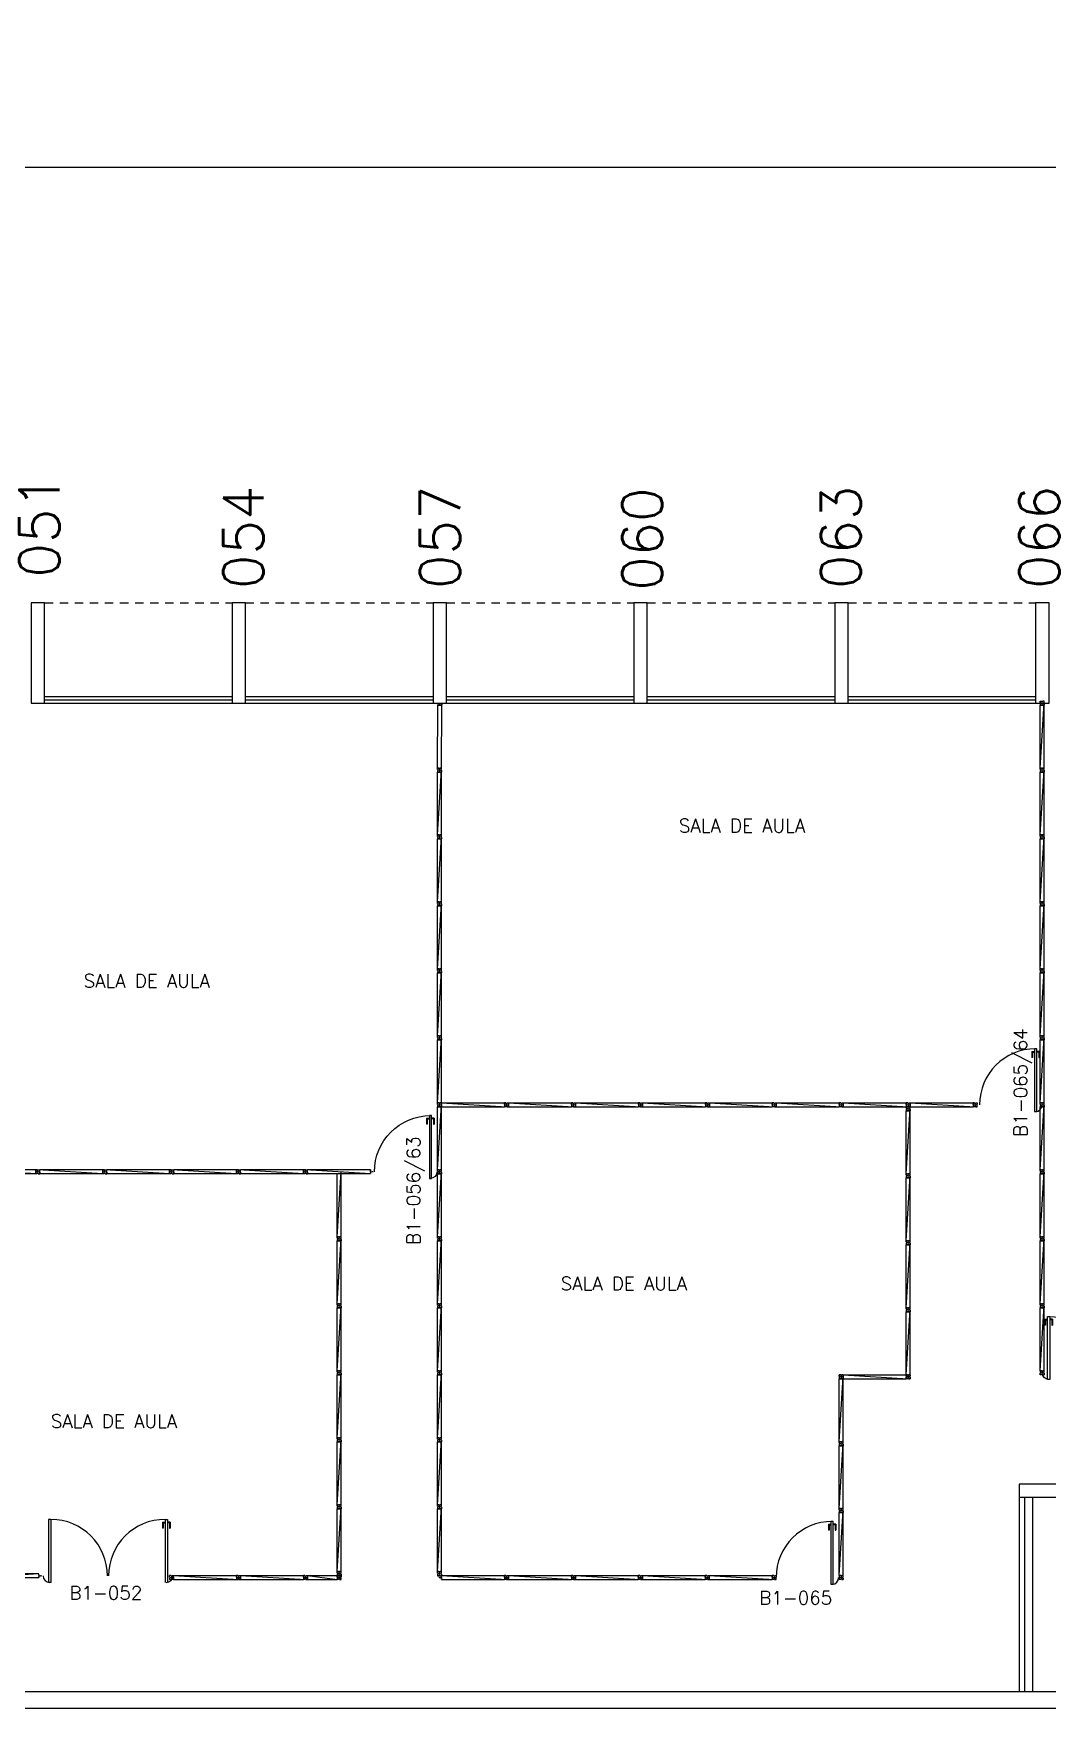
# Model space of a CAD drawing. Header units: millimetres. Extents: x 2641 to 2879, y 1208 to 1302.
# Drawn here: x 2704.96 to 2720.11, y 1276.88 to 1301.9 of the extents above; entities that cross this region are included whole.
import ezdxf
from ezdxf.enums import TextEntityAlignment as Align

# ---------------------------------------------------------------- set-up
doc = ezdxf.new("R2010")
doc.units = ezdxf.units.MM
doc.linetypes.add('HIDDEN2', pattern=[0.1875, 0.125, -0.0625])
doc.layers.add('3', color=1, linetype='Continuous', lineweight=25)
for name, color, linetype in [('AREA', 2, 'Continuous'), ('BANC', 2, 'Continuous'), ('DIV', 2, 'Continuous'), ('ESC', 1, 'Continuous'), ('ESQ', 1, 'Continuous'), ('ESTR', 3, 'Continuous'), ('NOPILAR1', 2, 'Continuous'), ('PORTA', 2, 'Continuous'), ('PROJ', 1, 'HIDDEN2'), ('TEXTO-ENDEREÇO', 2, 'Continuous'), ('TEXTOCENTROCUSTO', 2, 'Continuous')]:
    doc.layers.add(name, color=color, linetype=linetype)
doc.styles.add('1', font='romans.shx')
doc.styles.add('NOPILAR', font='simplex.shx', dxfattribs={"height": 0.6})
doc.styles.add('UNB-100', font='simplex.shx', dxfattribs={"height": 0.2})
doc.styles.add('UNB-100-1', font='simplex.shx', dxfattribs={"height": 0.2})
doc.dimstyles.new('1-600', dxfattribs={"dimtxt": 1.1, "dimasz": 2.5, "dimexe": 2, "dimexo": 4, "dimgap": 0.2, "dimtad": 1, "dimdec": 0, "dimzin": 4, "dimdsep": 46, "dimlunit": 6, "dimtxsty": '1', "dimblk1": 'NONE', "dimblk2": 'NONE', "dimsah": 1, "dimcen": 0, "dimclrd": 2, "dimclre": 2, "dimclrt": 2, "dimadec": 0, "dimazin": 0, "dimtfac": 1, "dimtdec": 0, "dimtmove": 2, "dimatfit": 3, "dimldrblk": 'NONE', "dimfxl": 1, "dimtolj": 1, "dimtzin": 0, "dimarcsym": 0})

# ---------------------------------------------------------------- blocks, each defined once
blk = doc.blocks.new('DIVMT-SLS')
for p, q in [((-0.03, 0.03), (-0.03, 0.006)), ((-0.008, 0.03), (-0.03, 0.03)), ((-0.0185, 0.006), (-0.03, 0.006)), ((-0.0185, -0.006), (-0.0185, 0.006)), ((-0.008, 0.03), (-0.008, 0.02)), ((-0.008, 0.02), (0.008, 0.02)), ((-0.0051, 0), (0.0051, 0)), ((0.0051, 0), (-0.0051, 0)), ((-0.0051, 0), (0.0051, 0)), ((0.97, -0.03), (0, 0.03)), ((0, -0.0051), (0, 0.0051)), ((0, 0.0051), (0, -0.0051)), ((0.008, 0.03), (0.008, 0.02)), ((0.008, 0.03), (0.03, 0.03)), ((0.0205, 0.006), (0.03, 0.006)), ((0.0205, -0.006), (0.0205, 0.006)), ((0.0205, 0.006), (0.0205, -0.006)), ((0.0205, 0.006), (0.03, 0.006)), ((0.97, 0.03), (0.03, 0.03)), ((0.03, 0.006), (0.03, 0.03)), ((0.03, -0.03), (0.03, 0.03)), ((0.03, -0.005), (0.03, 0.005)), ((0.97, 0.03), (0.97, 0.009)), ((0.97, 0.009), (0.97, 0.027)), ((0.9795, 0.006), (0.97, 0.006)), ((0.97, -0.005), (0.97, 0.005)), ((0.9795, 0.006), (0.9795, -0.006)), ((1.0051, 0), (0.9949, 0)), ((1, 0.0051), (1, -0.0051)), ((-0.0185, -0.006), (-0.03, -0.006)), ((-0.03, -0.03), (-0.03, -0.006)), ((-0.008, -0.03), (-0.03, -0.03)), ((-0.008, -0.03), (-0.008, -0.02)), ((-0.008, -0.02), (0.008, -0.02)), ((0.008, -0.03), (0.008, -0.02)), ((0.008, -0.03), (0.03, -0.03)), ((0.0205, -0.006), (0.03, -0.006)), ((0.0205, -0.006), (0.03, -0.006)), ((0.03, -0.006), (0.03, -0.03)), ((0.97, -0.03), (0.03, -0.03)), ((0.9795, -0.006), (0.97, -0.006)), ((0.97, -0.009), (0.97, -0.027))]:
    blk.add_line(p, q)
blk = doc.blocks.new('PILAR-SLS')
blk.add_lwpolyline([(0, -1.5), (0.2, -1.5), (0.2, 0), (0, 0)], close=True)
blk = doc.blocks.new('*D54')
at = {"layer": 'DEFPOINTS', "color": 0, "transparency": 16777216}
for p in [(2653.93, 1299.895), (2653.93, 1293.396), (2876.13, 1293.396)]:
    blk.add_point(p, dxfattribs=at)
at = {"layer": 'TEXTOCENTROCUSTO', "color": 2, "lineweight": -2, "transparency": 16777216}
for p, q in [((2653.93, 1297.396), (2653.93, 1301.895)), ((2876.13, 1297.396), (2876.13, 1301.895)), ((2876.13, 1299.895), (2653.93, 1299.895))]:
    blk.add_line(p, q, dxfattribs=at)
at = {"layer": 'TEXTOCENTROCUSTO', "color": 2, "transparency": 16777216, "insert": (2765.03, 1300.645), "char_height": 1.1, "attachment_point": 5, "rotation": 0, "style": '1'}
blk.add_mtext('\\A1;PRC', dxfattribs=at)
blk = doc.blocks.new('_NONE')
at = {"color": 0, "linetype": 'ByBlock'}
blk.add_circle((0, 0), 0.25, dxfattribs=at)
blk = doc.blocks.new('PDVDP-SLS')
for p, q in [((0.112, 0.84), (0.112, -0.1)), ((0.147, 0.84), (0.112, 0.84)), ((0.147, 0.84), (0.147, -0.1)), ((1.853, 0.84), (1.888, 0.84)), ((1.853, 0.84), (1.853, -0.1)), ((1.888, 0.84), (1.888, -0.1)), ((0.009, 0), (-0.009, 0)), ((0, -0.012), (0, 0.01)), ((0.147, -0.1), (0.112, -0.1))]:
    blk.add_line(p, q)
for centre, radius, start, end in [((0.148, -0.002), 0.843, 0, 90), ((1.853, -0.002), 0.843, 90, 180), ((0.131, 0), 0.101, 180, 270), ((1.87, 0), 0.101, 270, 0)]:
    blk.add_arc(centre, radius, start, end)
blk = doc.blocks.new('A$C05182219')
at = {"layer": 'DIV'}
for p, q in [((0, 0.038), (0, 0.06)), ((0.024, 0.06), (0, 0.06)), ((0, 0.038), (0.01, 0.038)), ((0, 0.022), (0, 0)), ((0, 0.022), (0.01, 0.022)), ((0, 0), (0.024, 0)), ((0.01, 0.022), (0.01, 0.038)), ((0.024, 0.051), (0.024, 0.06)), ((0.024, 0.051), (0.024, 0.06)), ((0.024, 0.051), (0.036, 0.051)), ((0.036, 0.051), (0.024, 0.051)), ((0.036, 0.012), (0.024, 0.012)), ((0.024, 0.012), (0.024, 0)), ((0.025, 0.03), (0.035, 0.03)), ((0.035, 0.03), (0.025, 0.03)), ((0.03, 0.025), (0.03, 0.035)), ((0.03, 0.035), (0.03, 0.025)), ((0.03, 0.025), (0.03, 0.035)), ((0.036, 0.051), (0.036, 0.06)), ((0.036, 0.051), (0.036, 0.06)), ((0.036, 0.06), (0.06, 0.06)), ((0.036, 0.012), (0.036, 0)), ((0.06, 0), (0.036, 0)), ((0.05, 0.022), (0.05, 0.038)), ((0.06, 0.038), (0.05, 0.038)), ((0.06, 0.022), (0.05, 0.022)), ((0.06, 0.038), (0.06, 0.06)), ((0.06, 0.022), (0.06, 0))]:
    blk.add_line(p, q, dxfattribs=at)
blk = doc.blocks.new('DIVINI-SLS')
for p, q in [((-0.005, 0), (0.005, 0)), ((0.008, 0.02), (0, 0.02)), ((0, 0.001), (0, 0.02)), ((0, -0.005), (0, 0.005)), ((0, -0.02), (0, 0.001)), ((0.008, 0.03), (0.03, 0.03)), ((0.008, 0.03), (0.008, 0.02)), ((0.02, 0.006), (0.03, 0.006)), ((0.02, 0.006), (0.02, -0.006)), ((0.02, -0.004), (0.02, 0.004)), ((0.023, 0.006), (0.027, 0.006)), ((0.97, 0.03), (0.03, 0.03)), ((0.03, -0.03), (0.03, 0.03)), ((0.03, 0.009), (0.03, 0.027)), ((0.03, -0.005), (0.03, 0.005)), ((0.97, 0.03), (0.97, 0.009)), ((0.97, -0.03), (0.97, 0.03)), ((0.97, 0.009), (0.97, 0.027)), ((0.98, 0.006), (0.97, 0.006)), ((0.97, -0.005), (0.97, 0.005)), ((0.98, 0.006), (0.98, -0.006)), ((0.99, 0), (1.008, 0)), ((0.999, 0.006), (0.999, -0.006)), ((0, -0.02), (0.008, -0.02)), ((0.008, -0.03), (0.008, -0.02)), ((0.008, -0.03), (0.03, -0.03)), ((0.02, -0.006), (0.03, -0.006)), ((0.023, -0.006), (0.027, -0.006)), ((0.03, -0.009), (0.03, -0.027)), ((0.97, -0.03), (0.03, -0.03)), ((0.98, -0.006), (0.97, -0.006)), ((0.97, -0.009), (0.97, -0.027))]:
    blk.add_line(p, q)
blk = doc.blocks.new('ESCBSL-SLS')
for p, q in [((0.005, 3.105), (4.007, 3.105)), ((0.005, 3.105), (0.005, 2.905)), ((4.007, 3.105), (4.007, 0.005)), ((0.005, 2.905), (4.007, 2.905)), ((0.254, 1.755), (0.254, 2.905)), ((0.504, 1.755), (0.504, 2.905)), ((0.754, 1.755), (0.754, 2.905)), ((1.004, 1.755), (1.004, 2.905)), ((1.254, 1.755), (1.254, 2.905)), ((1.504, 1.755), (1.504, 2.905)), ((1.754, 1.755), (1.754, 2.905)), ((2.004, 1.755), (2.004, 2.905)), ((2.254, 1.755), (2.254, 2.905)), ((2.504, 1.755), (2.504, 2.905)), ((3.807, 2.905), (3.807, 0.005)), ((3.927, 2.905), (3.927, 0.005)), ((0.102, 1.755), (2.702, 1.755)), ((0.102, 1.755), (0.102, 1.655)), ((2.702, 1.755), (2.702, 1.152)), ((0.102, 1.655), (2.602, 1.655)), ((0.254, 1.555), (0.254, 1.655)), ((0.254, 1.555), (0.747, 1.555)), ((0.504, 1.555), (0.504, 1.655)), ((0.747, 1.555), (1.533, 1.555)), ((0.754, 1.555), (0.754, 1.655)), ((1.004, 1.555), (1.004, 1.655)), ((1.254, 1.555), (1.254, 1.655)), ((1.468, 1.555), (1.745, 1.555)), ((1.504, 1.555), (1.504, 1.655)), ((1.745, 1.555), (2.504, 1.555)), ((1.754, 1.555), (1.754, 1.655)), ((2.004, 1.555), (2.004, 1.655)), ((2.254, 1.555), (2.254, 1.655)), ((2.504, 1.252), (2.504, 1.655)), ((2.602, 1.655), (2.602, 1.252)), ((0.102, 1.252), (2.602, 1.252)), ((0.102, 1.252), (0.102, 1.152)), ((0.254, 1.352), (2.504, 1.352)), ((0.254, 1.252), (0.254, 1.352)), ((0.504, 1.252), (0.504, 1.352)), ((0.754, 1.252), (0.754, 1.352)), ((1.004, 1.252), (1.004, 1.352)), ((1.254, 1.252), (1.254, 1.352)), ((1.504, 1.252), (1.504, 1.352)), ((1.754, 1.252), (1.754, 1.352)), ((2.004, 1.252), (2.004, 1.352)), ((2.254, 1.252), (2.254, 1.352)), ((0.102, 1.152), (2.702, 1.152)), ((0.254, 0.005), (0.254, 1.152)), ((0.504, 0.005), (0.504, 1.152)), ((0.754, 0.005), (0.754, 1.152)), ((1.004, 0.005), (1.004, 1.152)), ((1.254, 0.005), (1.254, 1.152)), ((1.504, 0.005), (1.504, 1.152)), ((1.754, 0.005), (1.754, 1.152)), ((2.004, 0.005), (2.004, 1.152)), ((2.254, 0.005), (2.254, 1.152)), ((2.504, 0.005), (2.504, 1.152))]:
    blk.add_line(p, q)
blk = doc.blocks.new('PDVE-SLS')
at = {"layer": 'DIV'}
for p, q in [((-0.1, -0.152), (-0.1, -0.118)), ((-0.1, -0.118), (0.029, -0.118)), ((-0.1, -0.118), (0.043, -0.118)), ((-0.1, -0.118), (0.84, -0.118)), ((0.84, -0.152), (-0.1, -0.152)), ((0.8, -0.078), (0.71, -0.078)), ((0.71, -0.088), (0.71, -0.078)), ((0.79, -0.088), (0.71, -0.088)), ((0.79, -0.182), (0.71, -0.182)), ((0.71, -0.182), (0.71, -0.192)), ((0.8, -0.192), (0.71, -0.192)), ((0.79, -0.088), (0.79, -0.118)), ((0.79, -0.182), (0.79, -0.152)), ((0.8, -0.078), (0.8, -0.118)), ((0.8, -0.192), (0.8, -0.152)), ((0.84, -0.118), (0.84, -0.152))]:
    blk.add_line(p, q, dxfattribs=at)
for centre, radius, start, end in [((0, -0.138), 0.1, 90, 178.5674), ((0, -0.133), 0.839, 270, 359.8283)]:
    blk.add_arc(centre, radius, start, end, dxfattribs=at)
blk = doc.blocks.new('MTT-SLS')
for p, q in [((-0.008, 0.03), (-0.03, 0.03)), ((-0.03, 0.03), (-0.03, 0.006)), ((-0.0185, 0.006), (-0.03, 0.006)), ((-0.0185, -0.006), (-0.0185, 0.006)), ((-0.008, 0.03), (-0.008, 0.02)), ((-0.008, 0.02), (0.008, 0.02)), ((-0.0051, 0), (0.0051, 0)), ((0, -0.0051), (0, 0.0051)), ((0.008, 0.03), (0.03, 0.03)), ((0.008, 0.03), (0.008, 0.02)), ((0.0205, -0.006), (0.0205, 0.006)), ((0.0205, 0.006), (0.03, 0.006)), ((0.03, 0.006), (0.03, 0.03)), ((-0.03, -0.03), (-0.03, -0.006)), ((-0.0185, -0.006), (-0.03, -0.006)), ((-0.008, -0.03), (-0.03, -0.03)), ((-0.008, -0.02), (0.008, -0.02)), ((-0.008, -0.03), (-0.008, -0.02)), ((0.008, -0.03), (0.008, -0.02)), ((0.008, -0.03), (0.03, -0.03)), ((0.0205, -0.006), (0.03, -0.006)), ((0.03, -0.006), (0.03, -0.03))]:
    blk.add_line(p, q)
blk = doc.blocks.new('PDVD-SLS')
at = {"layer": 'DIV'}
for p, q in [((-0.192, 0.8), (-0.152, 0.8)), ((-0.192, 0.8), (-0.192, 0.71)), ((-0.182, 0.79), (-0.152, 0.79)), ((-0.182, 0.79), (-0.182, 0.71)), ((-0.153, 0.84), (-0.153, -0.1)), ((-0.118, 0.84), (-0.153, 0.84)), ((-0.118, -0.1), (-0.118, 0.84)), ((-0.078, 0.8), (-0.118, 0.8)), ((-0.088, 0.79), (-0.118, 0.79)), ((-0.088, 0.79), (-0.088, 0.71)), ((-0.078, 0.8), (-0.078, 0.71)), ((-0.182, 0.71), (-0.192, 0.71)), ((-0.088, 0.71), (-0.078, 0.71)), ((-0.118, -0.1), (-0.118, 0.043)), ((-0.118, -0.1), (-0.118, 0.029)), ((-0.153, -0.1), (-0.118, -0.1))]:
    blk.add_line(p, q, dxfattribs=at)
for centre, radius, start, end in [((-0.133, 0), 0.839, 90.1717, 180), ((-0.138, 0), 0.1, 271.4326, 0)]:
    blk.add_arc(centre, radius, start, end, dxfattribs=at)
blk = doc.blocks.new('MTT-SLC')
for p, q in [((-0.008, 0.03), (-0.03, 0.03)), ((-0.03, 0.03), (-0.03, 0.006)), ((-0.0185, 0.006), (-0.03, 0.006)), ((-0.0185, -0.006), (-0.0185, 0.006)), ((-0.008, 0.03), (-0.008, 0.02)), ((-0.008, 0.02), (0.008, 0.02)), ((-0.0051, 0), (0.0051, 0)), ((0, -0.0051), (0, 0.0051)), ((0.008, 0.03), (0.03, 0.03)), ((0.008, 0.03), (0.008, 0.02)), ((0.0205, -0.006), (0.0205, 0.006)), ((0.0205, 0.006), (0.03, 0.006)), ((0.03, 0.006), (0.03, 0.03)), ((-0.03, -0.03), (-0.03, -0.006)), ((-0.0185, -0.006), (-0.03, -0.006)), ((-0.008, -0.03), (-0.03, -0.03)), ((-0.008, -0.02), (0.008, -0.02)), ((-0.008, -0.03), (-0.008, -0.02)), ((0.008, -0.03), (0.008, -0.02)), ((0.008, -0.03), (0.03, -0.03)), ((0.0205, -0.006), (0.03, -0.006)), ((0.03, -0.006), (0.03, -0.03))]:
    blk.add_line(p, q)

msp = doc.modelspace()

# ---------------------------------------------------------------- linework, layer by layer
for p, q in [((2711.06, 1291.866), (2711.06, 1291.896)), ((2705.07, 1278.866), (2705.08, 1278.866)), ((2705.075, 1278.861), (2705.075, 1278.871))]:
    msp.add_line(p, q)
at = {"layer": 'BANC'}
for p, q in [((2876.027, 1277.135), (2654.13, 1277.135)), ((2876.027, 1276.885), (2654.13, 1276.885))]:
    msp.add_line(p, q, dxfattribs=at)
at = {"layer": 'DIV'}
for p, q in [((2711, 1291.888), (2711, 1291.896)), ((2717.996, 1285.847), (2717.996, 1285.869)), ((2717.996, 1285.869), (2718.02, 1285.869)), ((2717.996, 1285.847), (2718.006, 1285.847)), ((2717.996, 1285.831), (2718.006, 1285.831)), ((2717.996, 1285.831), (2717.996, 1285.809)), ((2718.02, 1285.809), (2717.996, 1285.809)), ((2717.996, 1285.809), (2718.056, 1285.809)), ((2718.006, 1285.847), (2718.006, 1285.831)), ((2718.02, 1285.857), (2718.02, 1285.869)), ((2718.02, 1285.857), (2718.032, 1285.857)), ((2718.02, 1285.839), (2718.031, 1285.839)), ((2718.031, 1285.839), (2718.02, 1285.839)), ((2718.02, 1285.818), (2718.032, 1285.818)), ((2718.02, 1285.818), (2718.02, 1285.809)), ((2718.032, 1285.818), (2718.02, 1285.818)), ((2718.02, 1285.818), (2718.02, 1285.809)), ((2718.021, 1285.809), (2718.031, 1285.809)), ((2718.026, 1285.844), (2718.026, 1285.834)), ((2718.026, 1285.834), (2718.026, 1285.844)), ((2718.026, 1285.844), (2718.026, 1285.834)), ((2718.032, 1285.857), (2718.032, 1285.869)), ((2718.056, 1285.869), (2718.032, 1285.869)), ((2718.032, 1285.818), (2718.032, 1285.809)), ((2718.032, 1285.818), (2718.032, 1285.809)), ((2718.032, 1285.809), (2718.056, 1285.809)), ((2718.056, 1285.847), (2718.046, 1285.847)), ((2718.046, 1285.847), (2718.046, 1285.831)), ((2718.056, 1285.831), (2718.046, 1285.831)), ((2718.056, 1285.847), (2718.056, 1285.869)), ((2718.056, 1285.831), (2718.056, 1285.809)), ((2709.497, 1283.928), (2709.557, 1284.898)), ((2709.497, 1283.928), (2709.497, 1284.868)), ((2709.557, 1283.928), (2709.557, 1284.868)), ((2709.497, 1283.906), (2709.497, 1283.928)), ((2709.497, 1283.928), (2709.521, 1283.928)), ((2709.497, 1283.906), (2709.507, 1283.906)), ((2709.497, 1282.928), (2709.557, 1283.898)), ((2709.497, 1283.89), (2709.507, 1283.89)), ((2709.497, 1283.89), (2709.497, 1283.868)), ((2709.497, 1282.928), (2709.497, 1283.868)), ((2709.521, 1283.868), (2709.497, 1283.868)), ((2709.497, 1283.868), (2709.557, 1283.868)), ((2709.518, 1283.928), (2709.5, 1283.928)), ((2709.507, 1283.906), (2709.507, 1283.89)), ((2709.521, 1283.916), (2709.521, 1283.928)), ((2709.521, 1283.918), (2709.521, 1283.928)), ((2709.533, 1283.918), (2709.521, 1283.918)), ((2709.521, 1283.916), (2709.533, 1283.916)), ((2709.521, 1283.877), (2709.533, 1283.877)), ((2709.521, 1283.877), (2709.521, 1283.868)), ((2709.533, 1283.877), (2709.521, 1283.877)), ((2709.521, 1283.877), (2709.521, 1283.868)), ((2709.522, 1283.928), (2709.532, 1283.928)), ((2709.522, 1283.898), (2709.532, 1283.898)), ((2709.532, 1283.898), (2709.522, 1283.898)), ((2709.532, 1283.898), (2709.522, 1283.898)), ((2709.522, 1283.868), (2709.532, 1283.868)), ((2709.527, 1283.903), (2709.527, 1283.892)), ((2709.527, 1283.892), (2709.527, 1283.903)), ((2709.527, 1283.903), (2709.527, 1283.892)), ((2709.527, 1283.892), (2709.527, 1283.903)), ((2709.533, 1283.916), (2709.533, 1283.928)), ((2709.557, 1283.928), (2709.533, 1283.928)), ((2709.533, 1283.918), (2709.533, 1283.928)), ((2709.533, 1283.877), (2709.533, 1283.868)), ((2709.533, 1283.877), (2709.533, 1283.868)), ((2709.533, 1283.868), (2709.557, 1283.868)), ((2709.536, 1283.928), (2709.554, 1283.928)), ((2709.557, 1283.928), (2709.536, 1283.928)), ((2709.557, 1283.906), (2709.547, 1283.906)), ((2709.547, 1283.906), (2709.547, 1283.89)), ((2709.557, 1283.89), (2709.547, 1283.89)), ((2709.557, 1283.906), (2709.557, 1283.928)), ((2709.557, 1283.89), (2709.557, 1283.868)), ((2709.557, 1282.928), (2709.557, 1283.868)), ((2709.497, 1282.906), (2709.497, 1282.928)), ((2709.497, 1282.928), (2709.521, 1282.928)), ((2709.497, 1282.906), (2709.507, 1282.906)), ((2709.497, 1281.928), (2709.557, 1282.898)), ((2709.497, 1282.89), (2709.507, 1282.89)), ((2709.497, 1282.89), (2709.497, 1282.868)), ((2709.497, 1281.928), (2709.497, 1282.868)), ((2709.521, 1282.868), (2709.497, 1282.868)), ((2709.497, 1282.868), (2709.557, 1282.868)), ((2709.518, 1282.928), (2709.5, 1282.928)), ((2709.507, 1282.906), (2709.507, 1282.89)), ((2709.521, 1282.916), (2709.521, 1282.928)), ((2709.521, 1282.918), (2709.521, 1282.928)), ((2709.533, 1282.918), (2709.521, 1282.918)), ((2709.521, 1282.916), (2709.533, 1282.916)), ((2709.521, 1282.877), (2709.533, 1282.877)), ((2709.521, 1282.877), (2709.521, 1282.868)), ((2709.533, 1282.877), (2709.521, 1282.877)), ((2709.521, 1282.877), (2709.521, 1282.868)), ((2709.522, 1282.928), (2709.532, 1282.928)), ((2709.522, 1282.898), (2709.532, 1282.898)), ((2709.532, 1282.898), (2709.522, 1282.898)), ((2709.532, 1282.898), (2709.522, 1282.898)), ((2709.522, 1282.868), (2709.532, 1282.868)), ((2709.527, 1282.903), (2709.527, 1282.892)), ((2709.527, 1282.892), (2709.527, 1282.903)), ((2709.527, 1282.903), (2709.527, 1282.892)), ((2709.527, 1282.892), (2709.527, 1282.903)), ((2709.533, 1282.916), (2709.533, 1282.928)), ((2709.557, 1282.928), (2709.533, 1282.928)), ((2709.533, 1282.918), (2709.533, 1282.928)), ((2709.533, 1282.877), (2709.533, 1282.868)), ((2709.533, 1282.877), (2709.533, 1282.868)), ((2709.533, 1282.868), (2709.557, 1282.868)), ((2709.536, 1282.928), (2709.554, 1282.928)), ((2709.557, 1282.928), (2709.536, 1282.928)), ((2709.557, 1282.906), (2709.547, 1282.906)), ((2709.547, 1282.906), (2709.547, 1282.89)), ((2709.557, 1282.89), (2709.547, 1282.89)), ((2709.557, 1282.906), (2709.557, 1282.928)), ((2709.557, 1282.89), (2709.557, 1282.868)), ((2709.557, 1281.928), (2709.557, 1282.868)), ((2710.997, 1282.906), (2710.997, 1282.928)), ((2710.997, 1282.928), (2711.021, 1282.928)), ((2710.997, 1282.906), (2711.007, 1282.906)), ((2710.997, 1282.89), (2711.007, 1282.89)), ((2710.997, 1282.89), (2710.997, 1282.868)), ((2711.021, 1282.868), (2710.997, 1282.868)), ((2710.997, 1282.868), (2711.057, 1282.868)), ((2711.007, 1282.906), (2711.007, 1282.89)), ((2711.021, 1282.916), (2711.021, 1282.928)), ((2711.021, 1282.916), (2711.033, 1282.916)), ((2711.021, 1282.877), (2711.033, 1282.877)), ((2711.021, 1282.877), (2711.021, 1282.868)), ((2711.033, 1282.877), (2711.021, 1282.877)), ((2711.021, 1282.877), (2711.021, 1282.868)), ((2711.022, 1282.898), (2711.032, 1282.898)), ((2711.032, 1282.898), (2711.022, 1282.898)), ((2711.022, 1282.868), (2711.032, 1282.868)), ((2711.027, 1282.903), (2711.027, 1282.892)), ((2711.027, 1282.892), (2711.027, 1282.903)), ((2711.027, 1282.903), (2711.027, 1282.892)), ((2711.033, 1282.916), (2711.033, 1282.928)), ((2711.057, 1282.928), (2711.033, 1282.928)), ((2711.033, 1282.877), (2711.033, 1282.868)), ((2711.033, 1282.877), (2711.033, 1282.868)), ((2711.033, 1282.868), (2711.057, 1282.868)), ((2711.057, 1282.906), (2711.047, 1282.906)), ((2711.047, 1282.906), (2711.047, 1282.89)), ((2711.057, 1282.89), (2711.047, 1282.89)), ((2711.057, 1282.906), (2711.057, 1282.928)), ((2711.057, 1282.89), (2711.057, 1282.868)), ((2717.996, 1282.847), (2717.996, 1282.869)), ((2717.996, 1282.869), (2718.02, 1282.869)), ((2717.996, 1282.847), (2718.006, 1282.847)), ((2717.996, 1282.831), (2718.006, 1282.831)), ((2717.996, 1282.831), (2717.996, 1282.809)), ((2718.02, 1282.809), (2717.996, 1282.809)), ((2717.996, 1282.809), (2718.056, 1282.809)), ((2718.006, 1282.847), (2718.006, 1282.831)), ((2718.02, 1282.857), (2718.02, 1282.869)), ((2718.02, 1282.857), (2718.032, 1282.857)), ((2718.02, 1282.839), (2718.031, 1282.839)), ((2718.031, 1282.839), (2718.02, 1282.839)), ((2718.02, 1282.818), (2718.032, 1282.818)), ((2718.02, 1282.818), (2718.02, 1282.809)), ((2718.032, 1282.818), (2718.02, 1282.818)), ((2718.02, 1282.818), (2718.02, 1282.809)), ((2718.021, 1282.809), (2718.031, 1282.809)), ((2718.026, 1282.844), (2718.026, 1282.834)), ((2718.026, 1282.834), (2718.026, 1282.844)), ((2718.026, 1282.844), (2718.026, 1282.834)), ((2718.032, 1282.857), (2718.032, 1282.869)), ((2718.056, 1282.869), (2718.032, 1282.869)), ((2718.032, 1282.818), (2718.032, 1282.809)), ((2718.032, 1282.818), (2718.032, 1282.809)), ((2718.032, 1282.809), (2718.056, 1282.809)), ((2718.056, 1282.847), (2718.046, 1282.847)), ((2718.046, 1282.847), (2718.046, 1282.831)), ((2718.056, 1282.831), (2718.046, 1282.831)), ((2718.056, 1282.847), (2718.056, 1282.869)), ((2718.056, 1282.831), (2718.056, 1282.809)), ((2719.997, 1282.906), (2719.997, 1282.928)), ((2719.997, 1282.928), (2720.021, 1282.928)), ((2719.997, 1282.906), (2720.007, 1282.906)), ((2719.997, 1282.89), (2720.007, 1282.89)), ((2719.997, 1282.89), (2719.997, 1282.868)), ((2720.021, 1282.868), (2719.997, 1282.868)), ((2719.997, 1282.868), (2720.057, 1282.868)), ((2720.007, 1282.906), (2720.007, 1282.89)), ((2720.021, 1282.916), (2720.021, 1282.928)), ((2720.021, 1282.916), (2720.033, 1282.916)), ((2720.021, 1282.877), (2720.033, 1282.877)), ((2720.021, 1282.877), (2720.021, 1282.868)), ((2720.033, 1282.877), (2720.021, 1282.877)), ((2720.021, 1282.877), (2720.021, 1282.868)), ((2720.022, 1282.898), (2720.032, 1282.898)), ((2720.032, 1282.898), (2720.022, 1282.898)), ((2720.022, 1282.868), (2720.032, 1282.868)), ((2720.027, 1282.903), (2720.027, 1282.892)), ((2720.027, 1282.892), (2720.027, 1282.903)), ((2720.027, 1282.903), (2720.027, 1282.892)), ((2720.033, 1282.916), (2720.033, 1282.928)), ((2720.057, 1282.928), (2720.033, 1282.928)), ((2720.033, 1282.877), (2720.033, 1282.868)), ((2720.033, 1282.877), (2720.033, 1282.868)), ((2720.033, 1282.868), (2720.057, 1282.868)), ((2720.057, 1282.906), (2720.047, 1282.906)), ((2720.047, 1282.906), (2720.047, 1282.89)), ((2720.057, 1282.89), (2720.047, 1282.89)), ((2720.057, 1282.906), (2720.057, 1282.928)), ((2720.057, 1282.89), (2720.057, 1282.868)), ((2709.497, 1281.906), (2709.497, 1281.928)), ((2709.497, 1281.928), (2709.521, 1281.928)), ((2709.497, 1281.906), (2709.507, 1281.906)), ((2709.497, 1280.928), (2709.557, 1281.898)), ((2709.497, 1281.89), (2709.507, 1281.89)), ((2709.497, 1281.89), (2709.497, 1281.868)), ((2709.497, 1280.928), (2709.497, 1281.868)), ((2709.521, 1281.868), (2709.497, 1281.868)), ((2709.497, 1281.868), (2709.557, 1281.868)), ((2709.518, 1281.928), (2709.5, 1281.928)), ((2709.507, 1281.906), (2709.507, 1281.89)), ((2709.521, 1281.916), (2709.521, 1281.928)), ((2709.521, 1281.918), (2709.521, 1281.928)), ((2709.533, 1281.918), (2709.521, 1281.918)), ((2709.521, 1281.916), (2709.533, 1281.916)), ((2709.521, 1281.877), (2709.533, 1281.877)), ((2709.521, 1281.877), (2709.521, 1281.868)), ((2709.533, 1281.877), (2709.521, 1281.877)), ((2709.521, 1281.877), (2709.521, 1281.868)), ((2709.522, 1281.928), (2709.532, 1281.928)), ((2709.522, 1281.898), (2709.532, 1281.898)), ((2709.532, 1281.898), (2709.522, 1281.898)), ((2709.532, 1281.898), (2709.522, 1281.898)), ((2709.522, 1281.868), (2709.532, 1281.868)), ((2709.527, 1281.903), (2709.527, 1281.892)), ((2709.527, 1281.892), (2709.527, 1281.903)), ((2709.527, 1281.903), (2709.527, 1281.892)), ((2709.527, 1281.892), (2709.527, 1281.903)), ((2709.533, 1281.916), (2709.533, 1281.928)), ((2709.557, 1281.928), (2709.533, 1281.928)), ((2709.533, 1281.918), (2709.533, 1281.928)), ((2709.533, 1281.877), (2709.533, 1281.868)), ((2709.533, 1281.877), (2709.533, 1281.868)), ((2709.533, 1281.868), (2709.557, 1281.868)), ((2709.536, 1281.928), (2709.554, 1281.928)), ((2709.557, 1281.928), (2709.536, 1281.928)), ((2709.557, 1281.906), (2709.547, 1281.906)), ((2709.547, 1281.906), (2709.547, 1281.89)), ((2709.557, 1281.89), (2709.547, 1281.89)), ((2709.557, 1281.906), (2709.557, 1281.928)), ((2709.557, 1281.89), (2709.557, 1281.868)), ((2709.557, 1280.928), (2709.557, 1281.868)), ((2716.996, 1281.845), (2716.996, 1281.869)), ((2717.018, 1281.869), (2716.996, 1281.869)), ((2716.996, 1281.869), (2716.996, 1281.809)), ((2717.005, 1281.845), (2716.996, 1281.845)), ((2717.005, 1281.845), (2716.996, 1281.845)), ((2716.996, 1281.844), (2716.996, 1281.834)), ((2716.996, 1281.833), (2716.996, 1281.809)), ((2717.005, 1281.833), (2716.996, 1281.833)), ((2717.005, 1281.833), (2716.996, 1281.833)), ((2717.018, 1281.809), (2716.996, 1281.809)), ((2717.005, 1281.845), (2717.005, 1281.833)), ((2717.005, 1281.833), (2717.005, 1281.845)), ((2717.018, 1281.869), (2717.018, 1281.859)), ((2717.034, 1281.859), (2717.018, 1281.859)), ((2717.018, 1281.809), (2717.018, 1281.819)), ((2717.034, 1281.819), (2717.018, 1281.819)), ((2717.031, 1281.839), (2717.02, 1281.839)), ((2717.02, 1281.839), (2717.031, 1281.839)), ((2717.031, 1281.839), (2717.02, 1281.839)), ((2717.026, 1281.844), (2717.026, 1281.834)), ((2717.026, 1281.834), (2717.026, 1281.844)), ((2717.034, 1281.869), (2717.034, 1281.859)), ((2717.034, 1281.869), (2717.056, 1281.869)), ((2717.034, 1281.809), (2717.034, 1281.819)), ((2717.034, 1281.809), (2717.056, 1281.809)), ((2717.044, 1281.845), (2717.056, 1281.845)), ((2717.044, 1281.845), (2717.044, 1281.833)), ((2717.044, 1281.833), (2717.056, 1281.833)), ((2717.056, 1281.869), (2717.056, 1281.845)), ((2717.056, 1281.809), (2717.056, 1281.833)), ((2709.497, 1280.906), (2709.497, 1280.928)), ((2709.497, 1280.928), (2709.521, 1280.928)), ((2709.497, 1280.906), (2709.507, 1280.906)), ((2709.497, 1279.928), (2709.557, 1280.898)), ((2709.497, 1280.89), (2709.507, 1280.89)), ((2709.497, 1280.89), (2709.497, 1280.868)), ((2709.497, 1279.928), (2709.497, 1280.868)), ((2709.521, 1280.868), (2709.497, 1280.868)), ((2709.497, 1280.868), (2709.557, 1280.868)), ((2709.518, 1280.928), (2709.5, 1280.928)), ((2709.507, 1280.906), (2709.507, 1280.89)), ((2709.521, 1280.916), (2709.521, 1280.928)), ((2709.521, 1280.918), (2709.521, 1280.928)), ((2709.533, 1280.918), (2709.521, 1280.918)), ((2709.521, 1280.916), (2709.533, 1280.916)), ((2709.521, 1280.877), (2709.533, 1280.877)), ((2709.521, 1280.877), (2709.521, 1280.868)), ((2709.533, 1280.877), (2709.521, 1280.877)), ((2709.521, 1280.877), (2709.521, 1280.868)), ((2709.522, 1280.928), (2709.532, 1280.928)), ((2709.522, 1280.898), (2709.532, 1280.898)), ((2709.532, 1280.898), (2709.522, 1280.898)), ((2709.532, 1280.898), (2709.522, 1280.898)), ((2709.522, 1280.868), (2709.532, 1280.868)), ((2709.527, 1280.903), (2709.527, 1280.892)), ((2709.527, 1280.892), (2709.527, 1280.903)), ((2709.527, 1280.903), (2709.527, 1280.892)), ((2709.527, 1280.892), (2709.527, 1280.903)), ((2709.533, 1280.916), (2709.533, 1280.928)), ((2709.557, 1280.928), (2709.533, 1280.928)), ((2709.533, 1280.918), (2709.533, 1280.928)), ((2709.533, 1280.877), (2709.533, 1280.868)), ((2709.533, 1280.877), (2709.533, 1280.868)), ((2709.533, 1280.868), (2709.557, 1280.868)), ((2709.536, 1280.928), (2709.554, 1280.928)), ((2709.557, 1280.928), (2709.536, 1280.928)), ((2709.557, 1280.906), (2709.547, 1280.906)), ((2709.547, 1280.906), (2709.547, 1280.89)), ((2709.557, 1280.89), (2709.547, 1280.89)), ((2709.557, 1280.906), (2709.557, 1280.928)), ((2709.557, 1280.89), (2709.557, 1280.868)), ((2709.557, 1279.928), (2709.557, 1280.868)), ((2710.997, 1280.906), (2710.997, 1280.928)), ((2710.997, 1280.906), (2711.007, 1280.906)), ((2710.997, 1280.89), (2711.007, 1280.89)), ((2710.997, 1280.89), (2710.997, 1280.868)), ((2711.021, 1280.868), (2710.997, 1280.868)), ((2710.997, 1280.868), (2711.057, 1280.868)), ((2711.007, 1280.906), (2711.007, 1280.89)), ((2711.021, 1280.916), (2711.021, 1280.928)), ((2711.021, 1280.916), (2711.033, 1280.916)), ((2711.021, 1280.877), (2711.033, 1280.877)), ((2711.021, 1280.877), (2711.021, 1280.868)), ((2711.033, 1280.877), (2711.021, 1280.877)), ((2711.021, 1280.877), (2711.021, 1280.868)), ((2711.022, 1280.898), (2711.032, 1280.898)), ((2711.032, 1280.898), (2711.022, 1280.898)), ((2711.022, 1280.868), (2711.032, 1280.868)), ((2711.027, 1280.903), (2711.027, 1280.892)), ((2711.027, 1280.892), (2711.027, 1280.903)), ((2711.027, 1280.903), (2711.027, 1280.892)), ((2711.033, 1280.916), (2711.033, 1280.928)), ((2711.033, 1280.877), (2711.033, 1280.868)), ((2711.033, 1280.877), (2711.033, 1280.868)), ((2711.033, 1280.868), (2711.057, 1280.868)), ((2711.057, 1280.906), (2711.047, 1280.906)), ((2711.047, 1280.906), (2711.047, 1280.89)), ((2711.057, 1280.89), (2711.047, 1280.89)), ((2711.057, 1280.906), (2711.057, 1280.928)), ((2711.057, 1280.89), (2711.057, 1280.868)), ((2709.497, 1279.906), (2709.497, 1279.928)), ((2709.497, 1279.928), (2709.521, 1279.928)), ((2709.497, 1279.906), (2709.507, 1279.906)), ((2709.497, 1278.928), (2709.557, 1279.898)), ((2709.497, 1279.89), (2709.507, 1279.89)), ((2709.497, 1279.89), (2709.497, 1279.868)), ((2709.497, 1278.928), (2709.497, 1279.868)), ((2709.521, 1279.868), (2709.497, 1279.868)), ((2709.497, 1279.868), (2709.557, 1279.868)), ((2709.518, 1279.928), (2709.5, 1279.928)), ((2709.507, 1279.906), (2709.507, 1279.89)), ((2709.521, 1279.916), (2709.521, 1279.928)), ((2709.521, 1279.918), (2709.521, 1279.928)), ((2709.533, 1279.918), (2709.521, 1279.918)), ((2709.521, 1279.916), (2709.533, 1279.916)), ((2709.521, 1279.877), (2709.533, 1279.877)), ((2709.521, 1279.877), (2709.521, 1279.868)), ((2709.533, 1279.877), (2709.521, 1279.877)), ((2709.521, 1279.877), (2709.521, 1279.868)), ((2709.522, 1279.928), (2709.532, 1279.928)), ((2709.522, 1279.898), (2709.532, 1279.898)), ((2709.532, 1279.898), (2709.522, 1279.898)), ((2709.532, 1279.898), (2709.522, 1279.898)), ((2709.522, 1279.868), (2709.532, 1279.868)), ((2709.527, 1279.903), (2709.527, 1279.892)), ((2709.527, 1279.892), (2709.527, 1279.903)), ((2709.527, 1279.903), (2709.527, 1279.892)), ((2709.527, 1279.892), (2709.527, 1279.903)), ((2709.533, 1279.916), (2709.533, 1279.928)), ((2709.557, 1279.928), (2709.533, 1279.928)), ((2709.533, 1279.918), (2709.533, 1279.928)), ((2709.533, 1279.877), (2709.533, 1279.868)), ((2709.533, 1279.877), (2709.533, 1279.868)), ((2709.533, 1279.868), (2709.557, 1279.868)), ((2709.536, 1279.928), (2709.554, 1279.928)), ((2709.557, 1279.928), (2709.536, 1279.928)), ((2709.557, 1279.906), (2709.547, 1279.906)), ((2709.547, 1279.906), (2709.547, 1279.89)), ((2709.557, 1279.89), (2709.547, 1279.89)), ((2709.557, 1279.906), (2709.557, 1279.928)), ((2709.557, 1279.89), (2709.557, 1279.868)), ((2709.557, 1278.928), (2709.557, 1279.868)), ((2709.02, 1278.839), (2709.031, 1278.839)), ((2709.026, 1278.834), (2709.026, 1278.844)), ((2709.046, 1278.833), (2709.046, 1278.845)), ((2709.046, 1278.845), (2709.056, 1278.845)), ((2709.046, 1278.833), (2709.056, 1278.833)), ((2709.056, 1278.869), (2709.497, 1278.869)), ((2709.056, 1278.869), (2709.497, 1278.809)), ((2709.056, 1278.848), (2709.056, 1278.866)), ((2709.056, 1278.844), (2709.056, 1278.834)), ((2709.056, 1278.83), (2709.056, 1278.812)), ((2709.056, 1278.809), (2709.056, 1278.83)), ((2709.056, 1278.809), (2709.497, 1278.809)), ((2709.497, 1278.906), (2709.497, 1278.928)), ((2709.497, 1278.928), (2709.521, 1278.928)), ((2709.497, 1278.906), (2709.507, 1278.906)), ((2709.497, 1278.89), (2709.507, 1278.89)), ((2709.497, 1278.89), (2709.497, 1278.868)), ((2709.497, 1278.845), (2709.497, 1278.869)), ((2709.519, 1278.869), (2709.497, 1278.869)), ((2709.497, 1278.869), (2709.497, 1278.809)), ((2709.521, 1278.868), (2709.497, 1278.868)), ((2709.497, 1278.868), (2709.557, 1278.868)), ((2709.497, 1278.868), (2709.497, 1278.809)), ((2709.506, 1278.845), (2709.497, 1278.845)), ((2709.506, 1278.845), (2709.497, 1278.845)), ((2709.497, 1278.844), (2709.497, 1278.834)), ((2709.497, 1278.833), (2709.497, 1278.809)), ((2709.506, 1278.833), (2709.497, 1278.833)), ((2709.506, 1278.833), (2709.497, 1278.833)), ((2709.519, 1278.809), (2709.497, 1278.809)), ((2709.517, 1278.869), (2709.499, 1278.869)), ((2709.518, 1278.928), (2709.5, 1278.928)), ((2709.506, 1278.845), (2709.506, 1278.833)), ((2709.506, 1278.833), (2709.506, 1278.845)), ((2709.507, 1278.906), (2709.507, 1278.89)), ((2709.519, 1278.869), (2709.519, 1278.859)), ((2709.535, 1278.859), (2709.519, 1278.859)), ((2709.519, 1278.809), (2709.519, 1278.819)), ((2709.535, 1278.819), (2709.519, 1278.819)), ((2709.521, 1278.916), (2709.521, 1278.928)), ((2709.521, 1278.918), (2709.521, 1278.928)), ((2709.533, 1278.918), (2709.521, 1278.918)), ((2709.521, 1278.916), (2709.533, 1278.916)), ((2709.521, 1278.877), (2709.533, 1278.877)), ((2709.521, 1278.877), (2709.521, 1278.868)), ((2709.533, 1278.877), (2709.521, 1278.877)), ((2709.521, 1278.877), (2709.521, 1278.868)), ((2709.521, 1278.869), (2709.531, 1278.869)), ((2709.522, 1278.928), (2709.532, 1278.928)), ((2709.522, 1278.898), (2709.532, 1278.898)), ((2709.532, 1278.898), (2709.522, 1278.898)), ((2709.532, 1278.898), (2709.522, 1278.898)), ((2709.522, 1278.868), (2709.532, 1278.868)), ((2709.532, 1278.839), (2709.522, 1278.839)), ((2709.522, 1278.839), (2709.532, 1278.839)), ((2709.532, 1278.839), (2709.522, 1278.839)), ((2709.527, 1278.903), (2709.527, 1278.892)), ((2709.527, 1278.892), (2709.527, 1278.903)), ((2709.527, 1278.903), (2709.527, 1278.892)), ((2709.527, 1278.892), (2709.527, 1278.903)), ((2709.527, 1278.844), (2709.527, 1278.834)), ((2709.527, 1278.834), (2709.527, 1278.844)), ((2709.533, 1278.916), (2709.533, 1278.928)), ((2709.557, 1278.928), (2709.533, 1278.928)), ((2709.533, 1278.918), (2709.533, 1278.928)), ((2709.533, 1278.877), (2709.533, 1278.868)), ((2709.533, 1278.877), (2709.533, 1278.868)), ((2709.533, 1278.868), (2709.557, 1278.868)), ((2709.535, 1278.869), (2709.535, 1278.859)), ((2709.535, 1278.869), (2709.557, 1278.869)), ((2709.535, 1278.869), (2709.553, 1278.869)), ((2709.556, 1278.869), (2709.535, 1278.869)), ((2709.535, 1278.809), (2709.535, 1278.819)), ((2709.535, 1278.809), (2709.557, 1278.809)), ((2709.536, 1278.928), (2709.554, 1278.928)), ((2709.557, 1278.928), (2709.536, 1278.928)), ((2709.545, 1278.845), (2709.557, 1278.845)), ((2709.545, 1278.845), (2709.545, 1278.833)), ((2709.545, 1278.833), (2709.557, 1278.833)), ((2709.557, 1278.906), (2709.547, 1278.906)), ((2709.547, 1278.906), (2709.547, 1278.89)), ((2709.557, 1278.89), (2709.547, 1278.89)), ((2709.557, 1278.906), (2709.557, 1278.928)), ((2709.557, 1278.89), (2709.557, 1278.868)), ((2709.557, 1278.869), (2709.557, 1278.845)), ((2709.557, 1278.809), (2709.557, 1278.833)), ((2710.997, 1278.906), (2710.997, 1278.928)), ((2710.997, 1278.906), (2711.007, 1278.906)), ((2710.997, 1278.89), (2711.007, 1278.89)), ((2710.997, 1278.89), (2710.997, 1278.868)), ((2711.021, 1278.868), (2710.997, 1278.868)), ((2710.997, 1278.868), (2711.057, 1278.868)), ((2711.007, 1278.906), (2711.007, 1278.89)), ((2711.021, 1278.916), (2711.021, 1278.928)), ((2711.021, 1278.916), (2711.033, 1278.916)), ((2711.021, 1278.877), (2711.033, 1278.877)), ((2711.021, 1278.877), (2711.021, 1278.868)), ((2711.033, 1278.877), (2711.021, 1278.877)), ((2711.021, 1278.877), (2711.021, 1278.868)), ((2711.022, 1278.898), (2711.032, 1278.898)), ((2711.032, 1278.898), (2711.022, 1278.898)), ((2711.022, 1278.868), (2711.032, 1278.868)), ((2711.027, 1278.903), (2711.027, 1278.892)), ((2711.027, 1278.892), (2711.027, 1278.903)), ((2711.027, 1278.903), (2711.027, 1278.892)), ((2711.033, 1278.916), (2711.033, 1278.928)), ((2711.033, 1278.877), (2711.033, 1278.868)), ((2711.033, 1278.877), (2711.033, 1278.868)), ((2711.033, 1278.868), (2711.057, 1278.868)), ((2711.057, 1278.906), (2711.047, 1278.906)), ((2711.047, 1278.906), (2711.047, 1278.89)), ((2711.057, 1278.89), (2711.047, 1278.89)), ((2711.057, 1278.906), (2711.057, 1278.928)), ((2711.057, 1278.89), (2711.057, 1278.868))]:
    msp.add_line(p, q, dxfattribs=at)
at = {"layer": 'ESQ'}
for p, q in [((2705.13, 1291.996), (2707.93, 1291.996)), ((2705.13, 1291.946), (2707.93, 1291.946)), ((2705.13, 1291.896), (2707.93, 1291.896)), ((2708.13, 1291.996), (2710.93, 1291.996)), ((2708.13, 1291.946), (2710.93, 1291.946)), ((2708.13, 1291.896), (2710.93, 1291.896)), ((2711.13, 1291.996), (2713.93, 1291.996)), ((2711.13, 1291.946), (2713.93, 1291.946)), ((2711.13, 1291.896), (2713.93, 1291.896)), ((2714.13, 1291.996), (2716.93, 1291.996)), ((2714.13, 1291.946), (2716.93, 1291.946)), ((2714.13, 1291.896), (2716.93, 1291.896)), ((2717.13, 1291.996), (2719.93, 1291.996)), ((2717.13, 1291.946), (2719.93, 1291.946)), ((2717.13, 1291.896), (2719.93, 1291.896))]:
    msp.add_line(p, q, dxfattribs=at)
at = {"layer": 'PORTA'}
for p, q in [((2706.89, 1279.668), (2706.93, 1279.668)), ((2706.89, 1279.668), (2706.89, 1279.578)), ((2706.9, 1279.578), (2706.89, 1279.578)), ((2706.9, 1279.658), (2706.93, 1279.658)), ((2706.9, 1279.658), (2706.9, 1279.578)), ((2707.005, 1279.668), (2706.965, 1279.668)), ((2706.995, 1279.658), (2706.965, 1279.658)), ((2706.995, 1279.658), (2706.995, 1279.578)), ((2706.995, 1279.578), (2707.004, 1279.578)), ((2707.005, 1279.668), (2707.005, 1279.578))]:
    msp.add_line(p, q, dxfattribs=at)
at = {"layer": 'PROJ'}
for p, q in [((2705.13, 1293.396), (2707.93, 1293.396)), ((2708.13, 1293.396), (2710.93, 1293.396)), ((2711.13, 1293.396), (2713.93, 1293.396)), ((2714.13, 1293.396), (2716.93, 1293.396)), ((2717.13, 1293.396), (2719.93, 1293.396))]:
    msp.add_line(p, q, dxfattribs=at)

# ---------------------------------------------------------------- block references
at = {"layer": '3', "color": 3}
for p in [(2720.064, 1285.897), (2717.026, 1278.839)]:
    msp.add_blockref('PDVD-SLS', p, dxfattribs=at)
at = {"layer": '3', "color": 3, "xscale": -1}
msp.add_blockref('PDVD-SLS', (2719.99, 1281.897), dxfattribs=at)
at = {"layer": 'DIV'}
for name, p, rotation in [('DIVINI-SLS', (2711.03, 1291.896), 269.8217819123598), ('DIVMT-SLS', (2720.027, 1291.898), 270), ('DIVMT-SLS', (2711.027, 1290.898), 270), ('DIVMT-SLS', (2720.027, 1290.898), 270), ('DIVMT-SLS', (2711.027, 1289.898), 270), ('DIVMT-SLS', (2720.027, 1289.898), 270), ('DIVMT-SLS', (2711.027, 1288.898), 270), ('DIVMT-SLS', (2720.027, 1288.898), 270), ('DIVMT-SLS', (2711.027, 1287.898), 270), ('DIVMT-SLS', (2720.027, 1287.898), 270), ('DIVMT-SLS', (2711.027, 1286.898), 270), ('DIVMT-SLS', (2720.027, 1286.898), 270), ('DIVMT-SLS', (2711.027, 1285.898), 270), ('DIVMT-SLS', (2712.027, 1285.898), 180), ('DIVMT-SLS', (2713.027, 1285.898), 180), ('DIVMT-SLS', (2714.027, 1285.898), 180), ('DIVMT-SLS', (2715.027, 1285.898), 180), ('DIVMT-SLS', (2716.027, 1285.898), 180), ('DIVMT-SLS', (2717.027, 1285.898), 180), ('DIVMT-SLS', (2718.027, 1285.898), 180), ('DIVMT-SLS', (2718.026, 1285.839), 270), ('DIVMT-SLS', (2719.027, 1285.898), 180), ('DIVMT-SLS', (2720.027, 1285.898), 270), ('DIVMT-SLS', (2711.027, 1284.898), 270), ('DIVMT-SLS', (2718.026, 1284.839), 270), ('DIVMT-SLS', (2720.027, 1284.898), 270), ('DIVMT-SLS', (2711.027, 1283.898), 270), ('DIVMT-SLS', (2718.026, 1283.839), 270), ('DIVMT-SLS', (2720.027, 1283.898), 270), ('DIVMT-SLS', (2711.027, 1282.898), 270), ('DIVMT-SLS', (2718.026, 1282.839), 270), ('DIVMT-SLS', (2720.027, 1282.898), 270), ('DIVMT-SLS', (2711.027, 1281.898), 270), ('DIVMT-SLS', (2717.026, 1281.839), 270), ('DIVMT-SLS', (2718.026, 1281.839), 180), ('DIVMT-SLS', (2711.027, 1280.898), 270), ('DIVMT-SLS', (2717.026, 1280.839), 270), ('DIVMT-SLS', (2711.027, 1279.898), 270), ('DIVMT-SLS', (2717.026, 1279.839), 270), ('DIVMT-SLS', (2708.026, 1278.839), 180), ('DIVMT-SLS', (2709.026, 1278.839), 180), ('DIVMT-SLS', (2712.026, 1278.839), 180), ('DIVMT-SLS', (2713.026, 1278.839), 180), ('DIVMT-SLS', (2714.026, 1278.839), 180), ('DIVMT-SLS', (2715.026, 1278.839), 180), ('DIVMT-SLS', (2716.026, 1278.839), 180)]:
    msp.add_blockref(name, p, dxfattribs=dict(at, rotation=rotation))
at = {"layer": 'DIV', "xscale": -1}
for name, p, rotation in [('PDVE-SLS', (2711.027, 1284.898), 270), ('DIVMT-SLS', (2704.075, 1278.866), 180)]:
    msp.add_blockref(name, p, dxfattribs=dict(at, rotation=rotation))
at = {"layer": 'DIV'}
for name, p in [('DIVMT-SLS', (2704.027, 1284.898)), ('DIVMT-SLS', (2705.027, 1284.898)), ('DIVMT-SLS', (2706.027, 1284.898)), ('DIVMT-SLS', (2707.027, 1284.898)), ('DIVMT-SLS', (2708.027, 1284.898)), ('DIVMT-SLS', (2709.027, 1284.898)), ('MTT-SLS', (2718.026, 1281.839)), ('MTT-SLS', (2720.027, 1281.898)), ('PDVDP-SLS', (2705.076, 1278.867)), ('A$C05182219', (2706.996, 1278.809)), ('A$C05182219', (2707.996, 1278.809)), ('MTT-SLC', (2717.026, 1278.839))]:
    msp.add_blockref(name, p, dxfattribs=at)
at = {"layer": 'ESC', "xscale": -1}
msp.add_blockref('ESCBSL-SLS', (2723.69, 1277.13), dxfattribs=at)
at = {"layer": 'ESTR'}
for p in [(2704.93, 1293.396), (2707.93, 1293.396), (2710.93, 1293.396), (2713.93, 1293.396), (2716.93, 1293.396), (2719.93, 1293.396)]:
    msp.add_blockref('PILAR-SLS', p, dxfattribs=at)

# ---------------------------------------------------------------- texts
at = {"layer": 'AREA', "style": 'UNB-100'}
for p in [(2715.545, 1289.967), (2706.655, 1287.651), (2713.78, 1283.131), (2706.166, 1281.076)]:
    msp.add_text('SALA DE AULA', height=0.2, dxfattribs=at).set_placement(p, align=Align.CENTER)
at = {"layer": 'NOPILAR1', "style": 'NOPILAR'}
for s, p in [('051', (2705.351, 1293.771)), ('054', (2708.397, 1293.601)), ('057', (2711.335, 1293.601)), ('063', (2717.32, 1293.601)), ('066', (2720.284, 1293.601)), ('060', (2714.354, 1293.574))]:
    msp.add_text(s, height=0.6, rotation=90, dxfattribs=at).set_placement(p)
at = {"layer": 'TEXTO-ENDEREÇO', "style": 'UNB-100-1'}
for s, p in [('B1-065/64', (2719.805, 1285.421)), ('B1-056/63', (2710.738, 1283.809))]:
    msp.add_text(s, height=0.2, rotation=90, dxfattribs=at).set_placement(p)
for s, p in [('B1-052', (2705.5, 1278.511)), ('B1-065', (2715.802, 1278.437))]:
    msp.add_text(s, height=0.2, dxfattribs=at).set_placement(p)

# ---------------------------------------------------------------- dimensions: what is measured, and where the dimension line sits
at = {"layer": 'TEXTOCENTROCUSTO'}
dim = msp.add_aligned_dim(p1=(2876.13, 1293.396), p2=(2653.93, 1293.396), distance=-6.499, text='PRC', dimstyle='1-600', dxfattribs=at)
dim.commit()
dim.dimension.update_dxf_attribs({"geometry": '*D54', "text_midpoint": (2765.03, 1300.645)})

doc.saveas('drawing.dxf')
